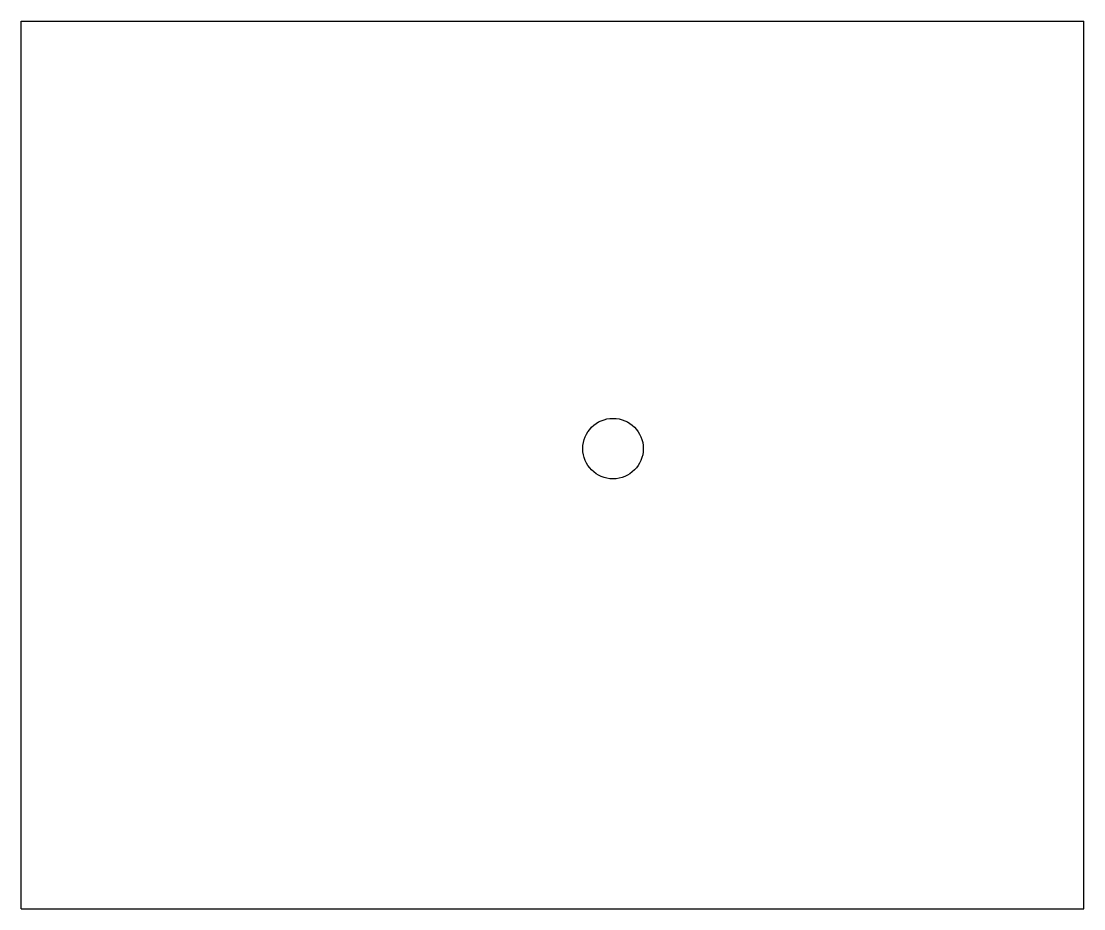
# Model space of a CAD drawing. Header units: millimetres. Extents: x 0 to 79, y 0 to 66.
import ezdxf

# ---------------------------------------------------------------- set-up
doc = ezdxf.new("R2010")
doc.units = ezdxf.units.MM

msp = doc.modelspace()

# ---------------------------------------------------------------- linework, layer by layer
for p, q in [((0, 66), (79, 66)), ((0, 0), (0, 66)), ((79, 0), (79, 66)), ((0, 0), (79, 0))]:
    msp.add_line(p, q)
msp.add_circle((44, 34.22), 2.25)

doc.saveas('drawing.dxf')
